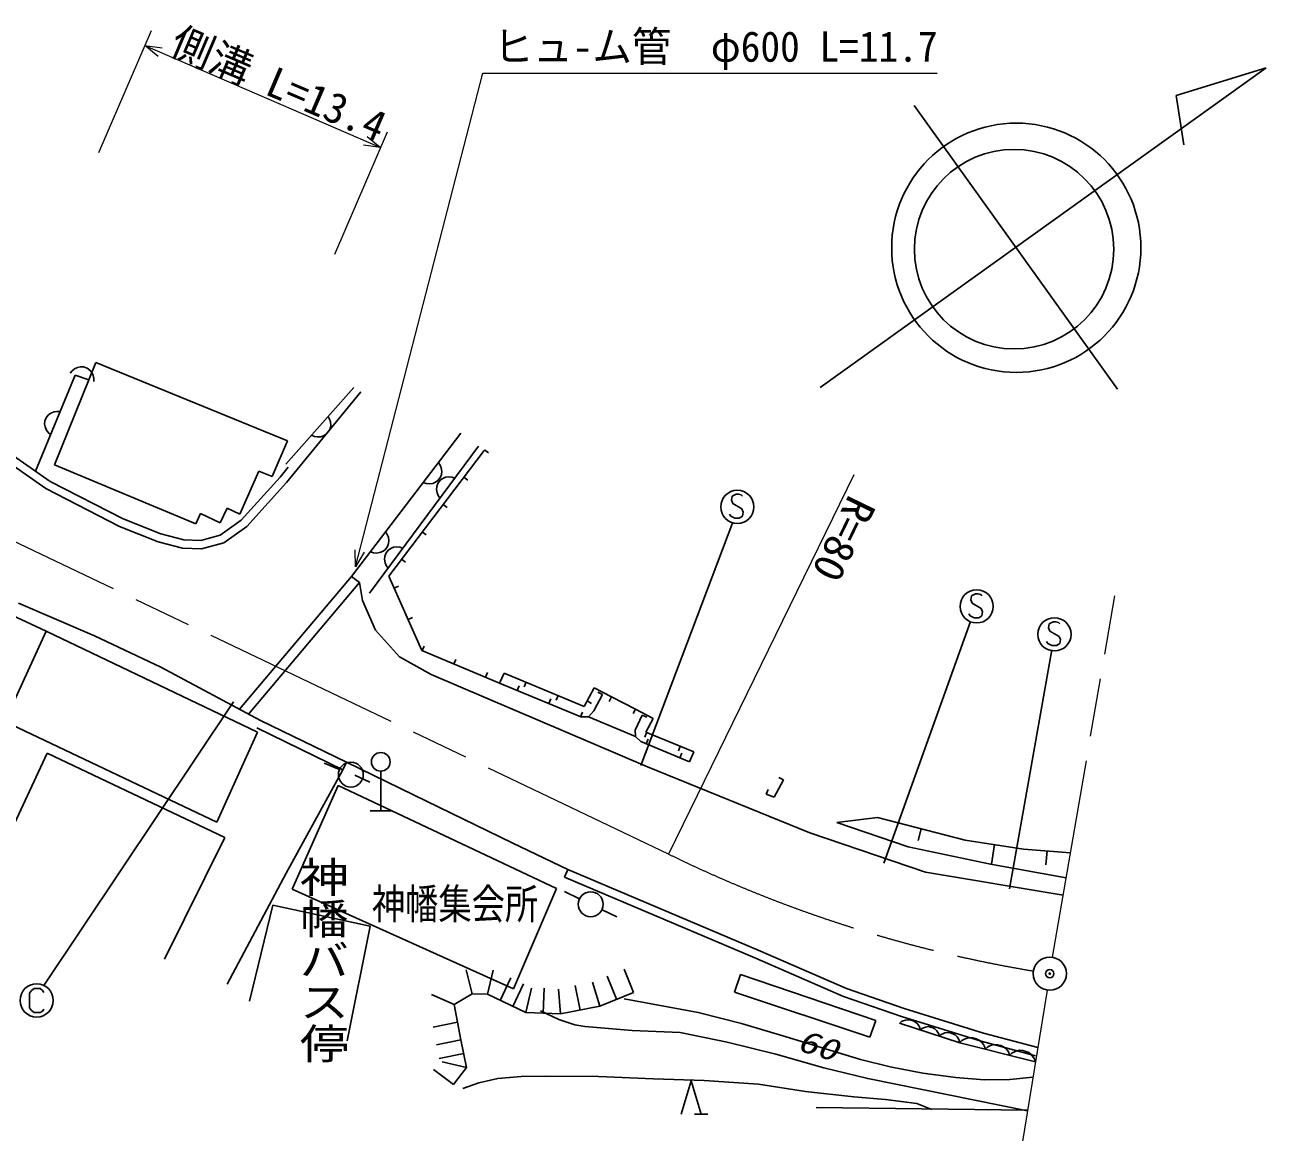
# Model space of a CAD drawing. Units: millimetres, scale not verified. Extents: x 40000 to 680000, y 20000 to 380000.
# Drawn here: x 485552 to 560257, y 262496 to 329129 of the extents above; entities that cross this region are included whole.
import ezdxf
from ezdxf.enums import TextEntityAlignment as Align

# ---------------------------------------------------------------- set-up
doc = ezdxf.new("R2010")
doc.units = ezdxf.units.MM
doc.header["$LTSCALE"] = 1000
doc.header["$PDMODE"] = 32
doc.header["$PDSIZE"] = 500
doc.linetypes.add('CHAIN', pattern=[18.5, 12, -1.5, 3.5, -1.5])
for name, color, linetype, lineweight in [('M-BGD', 7, 'Continuous', 25), ('M-BGD-EXST', 7, 'Continuous', 25), ('M-BMK', 2, 'CHAIN', 13), ('M-BMK-SRVR', 3, 'Continuous', 25), ('M-STR-HTXT', 7, 'Continuous', 13)]:
    doc.layers.add(name, color=color, linetype=linetype, lineweight=lineweight)
doc.layers.add('M-BGD-HTXT', color=7, linetype='Continuous')
doc.layers.add('M-OTRS', color=6, linetype='Continuous')
doc.styles.add('@ＭＳ ゴシック', font='')
doc.styles.add('ＭＳ ゴシック', font='')
doc.styles.get('@ＭＳ ゴシック').set_extended_font_data('@MS Gothic')
doc.styles.get('ＭＳ ゴシック').set_extended_font_data('MS Gothic')

msp = doc.modelspace()

# ---------------------------------------------------------------- linework, layer by layer
at = {"layer": 'M-BGD'}
for p, q in [((489821, 308808), (487337, 302650)), ((488896, 308549), (488725, 308514)), ((489086, 308545), (488896, 308549)), ((489312, 308466), (489086, 308545)), ((501357, 304102), (489821, 308808)), ((488579, 308056), (486191, 302269)), ((488399, 308310), (488282, 308161)), ((488533, 308422), (488399, 308310)), ((488725, 308514), (488533, 308422)), ((489401, 307766), (488579, 308056)), ((489462, 308349), (489312, 308466)), ((489574, 308214), (489462, 308349)), ((489665, 308023), (489574, 308214)), ((489700, 307852), (489665, 308023)), ((489697, 307662), (489700, 307852)), ((501259, 302696), (505344, 307304)), ((501292, 301585), (505769, 307043)), ((486972, 305657), (486848, 305514)), ((487113, 305761), (486972, 305657)), ((487309, 305843), (487113, 305761)), ((487482, 305869), (487309, 305843)), ((487671, 305856), (487482, 305869)), ((503894, 305397), (503799, 305562)), ((486757, 305292), (486743, 305102)), ((486743, 305102), (486769, 304929)), ((486848, 305514), (486757, 305292)), ((486769, 304929), (486851, 304734)), ((503853, 304672), (503927, 304847)), ((503947, 305231), (503894, 305397)), ((503927, 304847), (503959, 305019)), ((503959, 305019), (503947, 305231)), ((482729, 304069), (486814, 301226)), ((483014, 304479), (487072, 301655)), ((486851, 304734), (486955, 304593)), ((486955, 304593), (487099, 304469)), ((500442, 301945), (501357, 304102)), ((502804, 304439), (502979, 304365)), ((502979, 304365), (503150, 304333)), ((503150, 304333), (503362, 304345)), ((503362, 304345), (503529, 304398)), ((503529, 304398), (503693, 304493)), ((503693, 304493), (503853, 304672)), ((505215, 295934), (511795, 304556)), ((512853, 303770), (506291, 294938)), ((513191, 303513), (507453, 295955)), ((513221, 303553), (513460, 303371)), ((487337, 302650), (495834, 299101)), ((510549, 302626), (510442, 302783)), ((510614, 302464), (510549, 302626)), ((498481, 299690), (499625, 302272)), ((498571, 299313), (500912, 301911)), ((499625, 302272), (500442, 301945)), ((500912, 301911), (501404, 302510)), ((510415, 301709), (510561, 301900)), ((510704, 301833), (510549, 301724)), ((510561, 301900), (510622, 302079)), ((510642, 302253), (510614, 302464)), ((510622, 302079), (510642, 302253)), ((510866, 301900), (510704, 301833)), ((511076, 301931), (510866, 301900)), ((511250, 301913), (511076, 301931)), ((511430, 301854), (511250, 301913)), ((511972, 301907), (512211, 301726)), ((486814, 301226), (491259, 298938)), ((487072, 301655), (491465, 299394)), ((498906, 298938), (501292, 301585)), ((509532, 301591), (509712, 301529)), ((509712, 301529), (509886, 301510)), ((509886, 301510), (510096, 301538)), ((510096, 301538), (510258, 301603)), ((510258, 301603), (510415, 301709)), ((510346, 301351), (510329, 301177)), ((510329, 301177), (510360, 300967)), ((510406, 301531), (510346, 301351)), ((510549, 301724), (510406, 301531)), ((510360, 300967), (510427, 300806)), ((510427, 300806), (510535, 300650)), ((495834, 299101), (496128, 299722)), ((496128, 299722), (497305, 299167)), ((497305, 299167), (497729, 300049)), ((497729, 300049), (498481, 299690)), ((510723, 300262), (510962, 300080)), ((491259, 298938), (493579, 298023)), ((491465, 299394), (493736, 298499)), ((497316, 298417), (498571, 299313)), ((497533, 297958), (498906, 298938)), ((493736, 298499), (495122, 298129)), ((495122, 298129), (496135, 298100)), ((496135, 298100), (497316, 298417)), ((507367, 298458), (507261, 298614)), ((507432, 298295), (507367, 298458)), ((507460, 298085), (507432, 298295)), ((507441, 297911), (507460, 298085)), ((509473, 298616), (509712, 298435)), ((493579, 298023), (495050, 297631)), ((495050, 297631), (496193, 297598)), ((496193, 297598), (497533, 297958)), ((506350, 297422), (506530, 297361)), ((506530, 297361), (506704, 297341)), ((506704, 297341), (506914, 297369)), ((506914, 297369), (507077, 297434)), ((507077, 297434), (507233, 297541)), ((507233, 297541), (507379, 297731)), ((507421, 297515), (507278, 297322)), ((507379, 297731), (507441, 297911)), ((507577, 297623), (507421, 297515)), ((507738, 297690), (507577, 297623)), ((507948, 297721), (507738, 297690)), ((508122, 297704), (507948, 297721)), ((508303, 297645), (508122, 297704)), ((507219, 297142), (507202, 296968)), ((507202, 296968), (507233, 296758)), ((507278, 297322), (507219, 297142)), ((507233, 296758), (507299, 296596)), ((507299, 296596), (507408, 296441)), ((508224, 296971), (508463, 296789)), ((478954, 296299), (486830, 292639)), ((498480, 287940), (505215, 295934)), ((505214, 295933), (505690, 295567)), ((507453, 295955), (509439, 291484)), ((499021, 287650), (505690, 295567)), ((505870, 294493), (505690, 295567)), ((507774, 295232), (508048, 295354)), ((506651, 292699), (505870, 294493)), ((489751, 292370), (485166, 294330)), ((508613, 293344), (508887, 293466)), ((484352, 287203), (486830, 292639)), ((486830, 292639), (499549, 286575)), ((493744, 290484), (489751, 292370)), ((508100, 291100), (506651, 292699)), ((509439, 291484), (514123, 289516)), ((509468, 291472), (509584, 291749)), ((510000, 290038), (508100, 291100)), ((511373, 290672), (511489, 290948)), ((499734, 287267), (493744, 290484)), ((523034, 284471), (510000, 290038)), ((513277, 289871), (513394, 290148)), ((514123, 289516), (514406, 290114)), ((514406, 290114), (519216, 288108)), ((514123, 289516), (514394, 289388)), ((514123, 289516), (519007, 287492)), ((515184, 289076), (515299, 289353)), ((515719, 289566), (515603, 289289)), ((519216, 288108), (519819, 289236)), ((519819, 289236), (520863, 288684)), ((517093, 288285), (517208, 288562)), ((517641, 288764), (517526, 288488)), ((519394, 288441), (519658, 288299)), ((519792, 287841), (520308, 288835)), ((520308, 288835), (520042, 288973)), ((520863, 288684), (520723, 288419)), ((520863, 288684), (522312, 287951)), ((519002, 287494), (519116, 287771)), ((519477, 287491), (519792, 287841)), ((522312, 287951), (522169, 287686)), ((522312, 287951), (523357, 287389)), ((497109, 281140), (484352, 287203)), ((504914, 284753), (499734, 287267)), ((519007, 287492), (519477, 287491)), ((519477, 287491), (522303, 286312)), ((522274, 286677), (522711, 287589)), ((522711, 287589), (522981, 287459)), ((523357, 287389), (522922, 286557)), ((499549, 286575), (497109, 281140)), ((504695, 284303), (499516, 286818)), ((522303, 286312), (522274, 286677)), ((522629, 285995), (522303, 286312)), ((522973, 286536), (522860, 286258)), ((522922, 286557), (525811, 285381)), ((522951, 285861), (523067, 286138)), ((525562, 284777), (522629, 285995)), ((524994, 285713), (524881, 285436)), ((525811, 285381), (525562, 284777)), ((483243, 277461), (486904, 285299)), ((486904, 285299), (497589, 280234)), ((504482, 284311), (503564, 284707)), ((504914, 284753), (504695, 284303)), ((508939, 282799), (504914, 284753)), ((524966, 285025), (525081, 285302)), ((501281, 278083), (504695, 284303)), ((506316, 283556), (505411, 283982)), ((506973, 284220), (506973, 281840)), ((532794, 280516), (523034, 284471)), ((504417, 283358), (501644, 277124)), ((517545, 277159), (504417, 283358)), ((530656, 282649), (531201, 283696)), ((531201, 283696), (530935, 283834)), ((514919, 279882), (508939, 282799)), ((530176, 282841), (530287, 283119)), ((530176, 282841), (530656, 282649)), ((506343, 281840), (507603, 281840)), ((536858, 281428), (534424, 281123)), ((538709, 279668), (534424, 281123)), ((536858, 281428), (542140, 280074)), ((497589, 280234), (493966, 272913)), ((539759, 278140), (532794, 280516)), ((539499, 280751), (539317, 280040)), ((518227, 278298), (514919, 279882)), ((543675, 278629), (538709, 279668)), ((542140, 280074), (545662, 279532)), ((543901, 279803), (543719, 278621)), ((545662, 279532), (548484, 279302)), ((547073, 279417), (547005, 278586)), ((497732, 271397), (501281, 278083)), ((518033, 277838), (518227, 278298)), ((529676, 273454), (518227, 278298)), ((548047, 276764), (539759, 278140)), ((548226, 277803), (543675, 278629)), ((514968, 271130), (517545, 277159)), ((529479, 272994), (518033, 277838)), ((501644, 277124), (514968, 271130)), ((518937, 276540), (518039, 276979)), ((499069, 270376), (500479, 276162)), ((500479, 276162), (506338, 274898)), ((520287, 275884), (521187, 275449)), ((506338, 274898), (504952, 267994)), ((535005, 271134), (529676, 273454)), ((534823, 270667), (529479, 272994)), ((512479, 270820), (512104, 272273)), ((513393, 270791), (513746, 272249)), ((522180, 270909), (521616, 272299)), ((528619, 271974), (528267, 270919)), ((536757, 269211), (528619, 271974)), ((514159, 270427), (514802, 271782)), ((514926, 270063), (515569, 271419)), ((518966, 269847), (518672, 271318)), ((520146, 270083), (519715, 271520)), ((521163, 270496), (520599, 271886)), ((511387, 270172), (510019, 270785)), ((512479, 270820), (511387, 270172)), ((513393, 270791), (512479, 270820)), ((515693, 269700), (513393, 270791)), ((515693, 269700), (516053, 271156)), ((516740, 269655), (516803, 271154)), ((517787, 269611), (517670, 271107)), ((522180, 270909), (520146, 270083)), ((528267, 270919), (536410, 268215)), ((538317, 269460), (534823, 270667)), ((538472, 269935), (535005, 271134)), ((511387, 270172), (511800, 268048)), ((517787, 269611), (515693, 269700)), ((520146, 270083), (517787, 269611)), ((543241, 268456), (538472, 269935)), ((511594, 269110), (510121, 268824)), ((536410, 268215), (536757, 269211)), ((541820, 267871), (538193, 269051)), ((538320, 269146), (538206, 269047)), ((543102, 267976), (538317, 269460)), ((538419, 269196), (538320, 269146)), ((538542, 269238), (538419, 269196)), ((538714, 269264), (538542, 269238)), ((538871, 269241), (538714, 269264)), ((539019, 269192), (538871, 269241)), ((539159, 269119), (539019, 269192)), ((539284, 268997), (539159, 269119)), ((539358, 268891), (539284, 268997)), ((539408, 268792), (539358, 268891)), ((539442, 268645), (539408, 268792)), ((539548, 268736), (539442, 268645)), ((539639, 268783), (539548, 268736)), ((539752, 268821), (539639, 268783)), ((539911, 268845), (539752, 268821)), ((540056, 268824), (539911, 268845)), ((540193, 268779), (540056, 268824)), ((540322, 268712), (540193, 268779)), ((540437, 268599), (540322, 268712)), ((540506, 268501), (540437, 268599)), ((540552, 268410), (540506, 268501)), ((540584, 268273), (540552, 268410)), ((540698, 268373), (540584, 268273)), ((540796, 268423), (540698, 268373)), ((540919, 268465), (540796, 268423)), ((541092, 268491), (540919, 268465)), ((541248, 268467), (541092, 268491)), ((541396, 268419), (541248, 268467)), ((541537, 268346), (541396, 268419)), ((541661, 268224), (541537, 268346)), ((541736, 268117), (541661, 268224)), ((546507, 267581), (543241, 268456)), ((511800, 268048), (510328, 267761)), ((511800, 268048), (512125, 266397)), ((541786, 268019), (541736, 268117)), ((541820, 267871), (541786, 268019)), ((541943, 268005), (541810, 267874)), ((546367, 266720), (541820, 267871)), ((542059, 268075), (541943, 268005)), ((542207, 268136), (542059, 268075)), ((542417, 268182), (542207, 268136)), ((542611, 268166), (542417, 268182)), ((542797, 268119), (542611, 268166)), ((542975, 268041), (542797, 268119)), ((543138, 267901), (542975, 268041)), ((546377, 267098), (543102, 267976)), ((543238, 267776), (543138, 267901)), ((543308, 267660), (543238, 267776)), ((543361, 267481), (543308, 267660)), ((543485, 267604), (543361, 267481)), ((543595, 267670), (543485, 267604)), ((543733, 267727), (543595, 267670)), ((543930, 267771), (543733, 267727)), ((544112, 267755), (543930, 267771)), ((544286, 267711), (544112, 267755)), ((544453, 267638), (544286, 267711)), ((544606, 267507), (544453, 267638)), ((544700, 267390), (544606, 267507)), ((511963, 267223), (510491, 266934)), ((512125, 266397), (510662, 266728)), ((544765, 267281), (544700, 267390)), ((544816, 267113), (544765, 267281)), ((544948, 267245), (544816, 267113)), ((545065, 267314), (544948, 267245)), ((545212, 267376), (545065, 267314)), ((545422, 267422), (545212, 267376)), ((545616, 267406), (545422, 267422)), ((545802, 267358), (545616, 267406)), ((545980, 267280), (545802, 267358)), ((546143, 267140), (545980, 267280)), ((546243, 267016), (546143, 267140)), ((546313, 266899), (546243, 267016)), ((546367, 266720), (546313, 266899)), ((511358, 265365), (510154, 266259)), ((512125, 266397), (511358, 265365)), ((525051, 263585), (525651, 265585)), ((525651, 265585), (526251, 263585)), ((545894, 263826), (533180, 263979)), ((525851, 263585), (526651, 263585))]:
    msp.add_line(p, q, dxfattribs=at)
for points in [[(546218, 265807), (544823, 265667), (543291, 265637), (541584, 265778), (539600, 266055), (537635, 266433), (535843, 266876), (535387, 267003), (531374, 268227), (528689, 269026), (526074, 269700), (521620, 270525)], [(545887, 263783), (536284, 265719), (533634, 266372), (530756, 267188), (527811, 267910), (524985, 268500), (522098, 268616), (519259, 268846), (518642, 268962), (517697, 269276), (516578, 269788)], [(511918, 265129), (512867, 265455), (514020, 265732), (515416, 265851), (516885, 265871), (520084, 265845), (523378, 265710), (526441, 265602), (529699, 265376), (532533, 264941), (535444, 264618), (537339, 264469), (539225, 264215), (540139, 263861)]]:
    msp.add_lwpolyline(points, dxfattribs=at)
for centre, radius in [((505171, 284014), 750), ((506973, 284780), 560), ((519611, 276211), 750)]:
    msp.add_circle(centre, radius, dxfattribs=at)
at = {"layer": 'M-BGD-EXST'}
for p, q in [((528111, 300761), (528071, 300521)), ((528071, 300521), (528151, 300321)), ((528351, 300881), (528111, 300761)), ((528151, 300321), (528711, 300001)), ((528511, 300881), (528351, 300881)), ((528671, 300841), (528511, 300881)), ((528751, 300761), (528671, 300841)), ((528031, 299561), (527951, 299681)), ((528711, 300001), (528791, 299801)), ((528791, 299801), (528751, 299561)), ((528170, 299193), (522620, 284567)), ((528271, 299441), (528031, 299561)), ((528551, 299441), (528271, 299441)), ((528751, 299561), (528551, 299441)), ((542515, 294775), (542475, 294535)), ((542475, 294535), (542555, 294335)), ((542755, 294895), (542515, 294775)), ((542915, 294895), (542755, 294895)), ((543075, 294855), (542915, 294895)), ((543155, 294775), (543075, 294855)), ((542435, 293575), (542355, 293695)), ((542555, 294335), (543115, 294015)), ((543115, 294015), (543195, 293815)), ((543195, 293815), (543155, 293575)), ((542467, 293221), (537247, 278688)), ((542675, 293455), (542435, 293575)), ((542955, 293455), (542675, 293455)), ((543155, 293575), (542955, 293455)), ((547192, 293092), (547152, 292852)), ((547152, 292852), (547232, 292652)), ((547432, 293212), (547192, 293092)), ((547592, 293212), (547432, 293212)), ((547752, 293172), (547592, 293212)), ((547832, 293092), (547752, 293172)), ((547232, 292652), (547792, 292332)), ((547792, 292332), (547872, 292132)), ((547872, 292132), (547832, 291892)), ((547358, 291528), (544819, 277136)), ((547112, 291892), (547032, 292012)), ((547352, 291772), (547112, 291892)), ((547632, 291772), (547352, 291772)), ((547832, 291892), (547632, 291772)), ((486687, 271313), (498107, 288393)), ((485945, 271025), (485825, 270865)), ((485825, 270865), (485825, 269985)), ((486105, 271145), (485945, 271025)), ((486465, 271145), (486105, 271145)), ((486625, 271025), (486465, 271145)), ((486705, 270905), (486625, 271025)), ((485825, 269985), (485945, 269825)), ((485945, 269825), (486105, 269705)), ((486105, 269705), (486465, 269705)), ((486465, 269705), (486625, 269785)), ((486625, 269785), (486705, 269905))]:
    msp.add_line(p, q, dxfattribs=at)
for centre in [(528431, 300121), (542835, 294135), (547512, 292452), (486265, 270425)]:
    msp.add_circle(centre, 1000, dxfattribs=at)
at = {"layer": 'M-BMK'}
for p, q in [((524281, 279233), (463184, 308425)), ((547403, 273020), (551147, 294779)), ((547072, 271047), (543725, 250527))]:
    msp.add_line(p, q, dxfattribs=at)
msp.add_arc((559425, 351100), 80000, 243.94029, 260.51799, dxfattribs=at)
at = {"layer": 'M-BMK-SRVR'}
for p, q in [((533408, 307302), (560257, 326539)), ((560257, 326539), (554838, 324879)), ((539079, 324283), (551310, 307212)), ((554838, 324879), (555306, 321915))]:
    msp.add_line(p, q, dxfattribs=at)
for centre, radius in [((545219, 315713), 7500), ((545086, 315628), 6000), ((547233, 272034), 1000), ((547233, 272034), 40)]:
    msp.add_circle(centre, radius, dxfattribs=at)
at = {"layer": 'M-OTRS'}
msp.add_point((547233, 272034), dxfattribs=at)
at = {"layer": 'M-STR-HTXT'}
for p, q in [((489999, 321441), (493174, 328796)), ((493585, 327224), (492778, 327878)), ((492778, 327878), (493807, 327738)), ((492778, 327878), (506966, 321753)), ((505451, 296507), (513106, 326210)), ((513106, 326210), (540456, 326210)), ((507362, 322671), (504187, 315316)), ((506159, 322407), (506966, 321753)), ((506966, 321753), (505937, 321892)), ((535440, 302051), (524281, 279233)), ((505451, 296507), (505429, 297545)), ((505971, 297405), (505451, 296507))]:
    msp.add_line(p, q, dxfattribs=at)

# ---------------------------------------------------------------- texts
at = {"layer": 'M-BGD', "style": 'ＭＳ ゴシック', "oblique": 15, "width": 1.35}
msp.add_text('60', height=1320, rotation=342.8, dxfattribs=at).set_placement((531822, 267077), align=Align.BOTTOM_LEFT)
at = {"layer": 'M-BGD-HTXT', "style": '@ＭＳ ゴシック', "width": 0.85}
msp.add_text('神幡バス停', height=2158, rotation=270, dxfattribs=at).set_placement((503538, 279112), align=Align.MIDDLE_LEFT)
at = {"layer": 'M-BGD-HTXT', "style": 'ＭＳ ゴシック', "width": 0.8}
msp.add_text('神幡集会所', height=1833, dxfattribs=at).set_placement((506442, 274763), align=Align.BOTTOM_LEFT)
at = {"layer": 'M-STR-HTXT', "style": 'ＭＳ ゴシック'}
msp.add_text('側溝 L=13.4', height=1833, rotation=336.9, dxfattribs=at).set_placement((493948, 326931), align=Align.BOTTOM_LEFT)
at = {"layer": 'M-STR-HTXT', "style": 'ＭＳ ゴシック', "width": 0.95}
msp.add_text('ヒュ-ム管\u3000φ600 L=11.7', height=1833, dxfattribs=at).set_placement((513773, 326358), align=Align.BOTTOM_LEFT)
at = {"layer": 'M-STR-HTXT', "style": 'ＭＳ ゴシック', "width": 1.05}
msp.add_text('R=80', height=1833, rotation=244.1, dxfattribs=at).set_placement((534673, 301181), align=Align.BOTTOM_LEFT)

doc.saveas('drawing.dxf')
